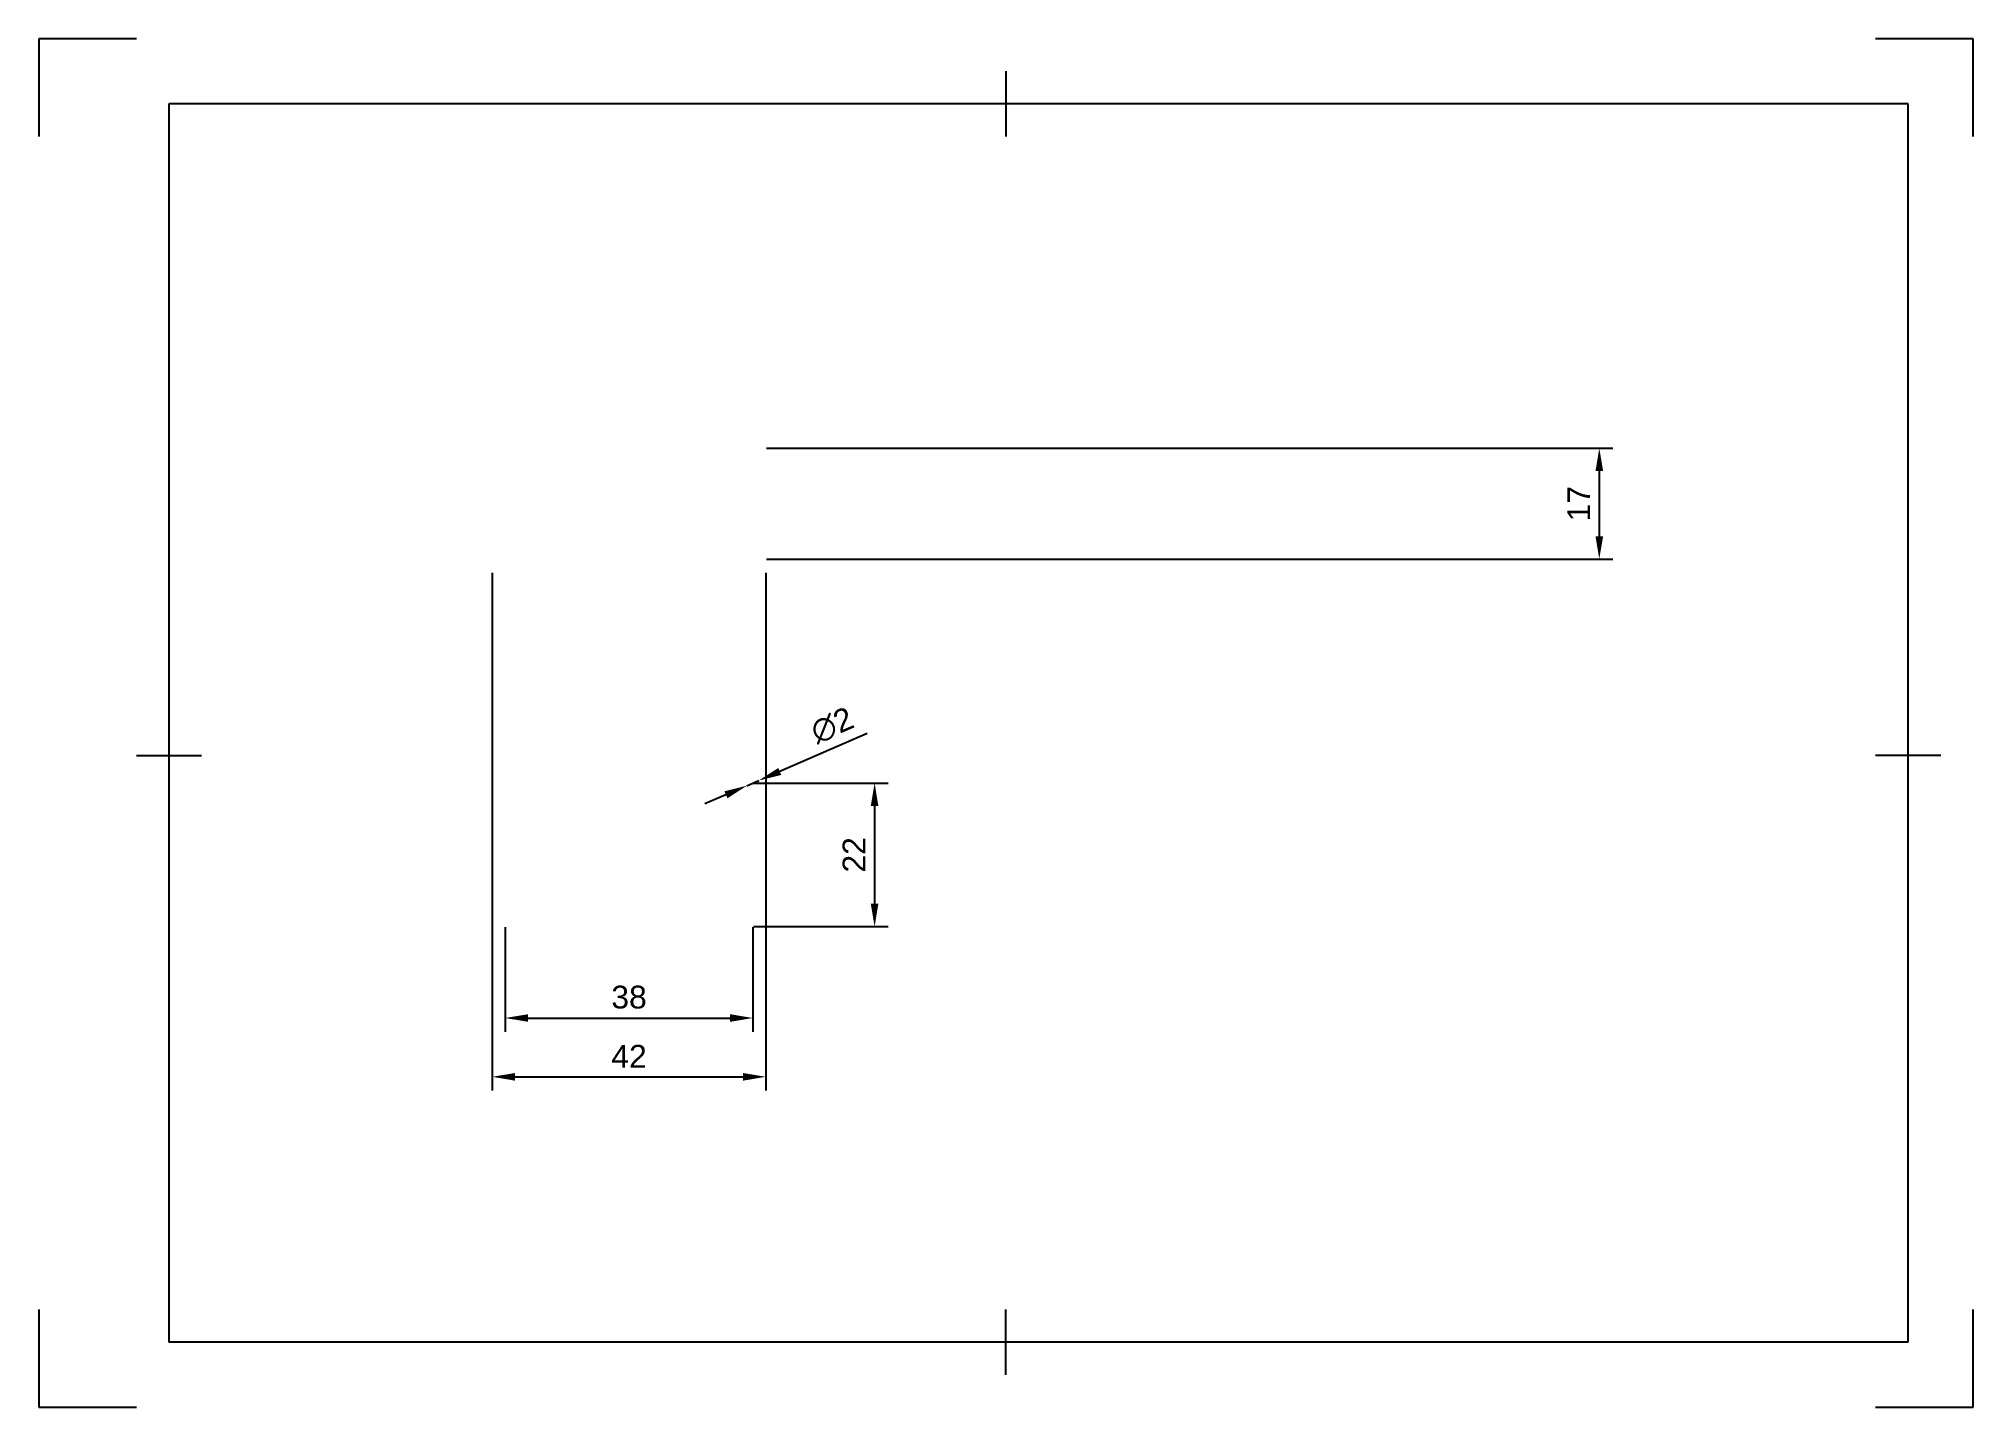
# Paper-space layout 'Sheet1' of a CAD drawing. Header units: millimetres. Extents: x 0 to 297, y 0 to 210.
import ezdxf

# ---------------------------------------------------------------- set-up
doc = ezdxf.new("R2010")
doc.units = ezdxf.units.MM
doc.header["$LTSCALE"] = 0.75
doc.layers.add('Border', color=7, linetype='Continuous', lineweight=25)
doc.layers.add('Dimensions', color=7, linetype='Continuous', lineweight=18)
doc.styles.get("Standard").update_dxf_attribs({"font": 'arial.ttf'})
doc.dimstyles.new('ISO-25', dxfattribs={"dimtxt": 3.5, "dimasz": 3.5, "dimexe": 2.1, "dimexo": 2.1, "dimgap": 1.4, "dimtad": 1, "dimzin": 12, "dimdsep": 46, "dimtxsty": 'Standard', "dimcen": 0, "dimclrd": 256, "dimclre": 256, "dimclrt": 256, "dimazin": 3, "dimtp": 0.1, "dimtm": 0.1, "dimtfac": 0.714286, "dimtmove": 0, "dimatfit": 3, "dimfxl": 1, "dimtzin": 12, "dimarcsym": 0})

# ---------------------------------------------------------------- blocks, each defined once
blk = doc.blocks.new('ISO_A4(L)_SHEET')
at = {"layer": 'Border'}
for p, q in [((148.5, 205), (148.5, 195)), ((287, 200), (20, 200)), ((20, 200), (20, 10)), ((287, 10), (287, 200)), ((15, 100), (25, 100)), ((292, 100), (282, 100)), ((148.5, 5), (148.5, 15)), ((287, 10), (20, 10))]:
    blk.add_line(p, q, dxfattribs=at)
at = {"layer": 'Defpoints'}
for p, q in [((0, 210), (0, 195)), ((15, 210), (0, 210)), ((297, 210), (282, 210)), ((297, 195), (297, 210)), ((0, 15), (0, 0)), ((297, 0), (297, 15)), ((0, 0), (15, 0)), ((282, 0), (297, 0))]:
    blk.add_line(p, q, dxfattribs=at)
blk = doc.blocks.new('*D25')
at = {"layer": 'Defpoints', "color": 0, "transparency": 16777216}
for p in [(69.63, 130.16), (111.63, 130.16), (111.63, 50.71)]:
    blk.add_point(p, dxfattribs=at)
at = {"layer": 'Dimensions', "lineweight": -2, "transparency": 16777216}
for p, q in [((69.63, 128.06), (69.63, 48.61)), ((111.63, 128.06), (111.63, 48.61)), ((73.13, 50.71), (108.13, 50.71))]:
    blk.add_line(p, q, dxfattribs=at)
at = {"layer": 'Dimensions', "transparency": 16777216}
for points in [[(73.13, 51.29), (73.13, 50.12), (69.63, 50.71)], [(108.13, 51.29), (108.13, 50.12), (111.63, 50.71)]]:
    blk.add_solid(points, dxfattribs=at)
at = {"layer": 'Dimensions', "transparency": 16777216, "insert": (90.63, 53.86), "char_height": 3.5, "attachment_point": 5}
blk.add_mtext('42', dxfattribs=at)
blk = doc.blocks.new('*D26')
at = {"layer": 'Defpoints', "color": 0, "transparency": 16777216}
for p in [(71.63, 75.77), (109.63, 75.77), (109.63, 59.73)]:
    blk.add_point(p, dxfattribs=at)
at = {"layer": 'Dimensions', "lineweight": -2, "transparency": 16777216}
for p, q in [((71.63, 73.67), (71.63, 57.63)), ((109.63, 73.67), (109.63, 57.63)), ((75.13, 59.73), (106.13, 59.73))]:
    blk.add_line(p, q, dxfattribs=at)
at = {"layer": 'Dimensions', "transparency": 16777216}
for points in [[(75.13, 60.32), (75.13, 59.15), (71.63, 59.73)], [(106.13, 60.32), (106.13, 59.15), (109.63, 59.73)]]:
    blk.add_solid(points, dxfattribs=at)
at = {"layer": 'Dimensions', "transparency": 16777216, "insert": (90.63, 62.92), "char_height": 3.5, "attachment_point": 5}
blk.add_mtext('38', dxfattribs=at)
blk = doc.blocks.new('*D27')
at = {"layer": 'Defpoints', "color": 0, "transparency": 16777216}
for p in [(109.63, 147.16), (109.63, 130.16), (239.58, 130.16)]:
    blk.add_point(p, dxfattribs=at)
at = {"layer": 'Dimensions', "lineweight": -2, "transparency": 16777216}
for p, q in [((111.73, 147.16), (241.68, 147.16)), ((239.58, 143.66), (239.58, 133.66)), ((111.73, 130.16), (241.68, 130.16))]:
    blk.add_line(p, q, dxfattribs=at)
at = {"layer": 'Dimensions', "transparency": 16777216}
for points in [[(239, 143.66), (240.17, 143.66), (239.58, 147.16)], [(239, 133.66), (240.17, 133.66), (239.58, 130.16)]]:
    blk.add_solid(points, dxfattribs=at)
at = {"layer": 'Dimensions', "transparency": 16777216, "insert": (236.43, 138.66), "char_height": 3.5, "attachment_point": 5, "rotation": 90}
blk.add_mtext('17', dxfattribs=at)
blk = doc.blocks.new('*D28')
at = {"layer": 'Defpoints', "color": 0, "transparency": 16777216}
for p in [(108.72, 95.38), (110.55, 96.17)]:
    blk.add_point(p, dxfattribs=at)
at = {"layer": 'Dimensions', "lineweight": -2, "transparency": 16777216}
for p, q in [((127.19, 103.38), (113.76, 97.56)), ((108.72, 95.38), (110.55, 96.17)), ((105.51, 93.99), (102.29, 92.6))]:
    blk.add_line(p, q, dxfattribs=at)
at = {"layer": 'Dimensions', "transparency": 16777216}
for points in [[(113.53, 98.1), (114, 97.03), (110.55, 96.17)], [(105.27, 94.52), (105.74, 93.45), (108.72, 95.38)]]:
    blk.add_solid(points, dxfattribs=at)
at = {"layer": 'Dimensions', "transparency": 16777216, "insert": (121.82, 104.63), "char_height": 3.5, "attachment_point": 5, "rotation": 23.4136}
blk.add_mtext('∅2', dxfattribs=at)
blk = doc.blocks.new('*D29')
at = {"layer": 'Defpoints', "color": 0, "transparency": 16777216}
for p in [(107.63, 95.77), (107.63, 73.77), (128.33, 73.77)]:
    blk.add_point(p, dxfattribs=at)
at = {"layer": 'Dimensions', "lineweight": -2, "transparency": 16777216}
for p, q in [((109.73, 95.77), (130.43, 95.77)), ((128.33, 92.27), (128.33, 77.27)), ((109.73, 73.77), (130.43, 73.77))]:
    blk.add_line(p, q, dxfattribs=at)
at = {"layer": 'Dimensions', "transparency": 16777216}
for points in [[(127.74, 92.27), (128.91, 92.27), (128.33, 95.77)], [(127.74, 77.27), (128.91, 77.27), (128.33, 73.77)]]:
    blk.add_solid(points, dxfattribs=at)
at = {"layer": 'Dimensions', "transparency": 16777216, "insert": (125.17, 84.77), "char_height": 3.5, "attachment_point": 5, "rotation": 90}
blk.add_mtext('22', dxfattribs=at)

psp = doc.layouts.new('Sheet1')

# ---------------------------------------------------------------- block references
at = {"layer": 'Border'}
psp.add_blockref('ISO_A4(L)_SHEET', (0, 0), dxfattribs=at)

# ---------------------------------------------------------------- dimensions: what is measured, and where the dimension line sits
at = {"layer": 'Dimensions'}
for base, p1, p2, picture, middle in [((239.583, 130.162), (109.635, 147.162), (109.635, 130.162), '*D27', (236.426, 138.662)), ((128.327, 73.774), (107.635, 95.774), (107.635, 73.774), '*D29', (125.17, 84.774))]:
    dim = psp.add_linear_dim(base=base, p1=p1, p2=p2, angle=90, dimstyle='ISO-25', override={"dimlfac": -1, "dimclrd": 256, "dimclre": 256}, dxfattribs=at)
    dim.commit()
    dim.dimension.update_dxf_attribs({"geometry": picture, "text_midpoint": middle})
for base, p1, p2, picture, middle in [((111.635, 50.706), (69.635, 130.162), (111.635, 130.162), '*D25', (90.635, 50.706)), ((109.635, 59.732), (71.635, 75.774), (109.635, 75.774), '*D26', (90.635, 59.732))]:
    dim = psp.add_linear_dim(base=base, p1=p1, p2=p2, angle=180, dimstyle='ISO-25', override={"dimlfac": -1}, dxfattribs=at)
    dim.commit()
    dim.dimension.update_dxf_attribs({"geometry": picture, "text_midpoint": middle, "dimtype": 160})
dim = psp.add_diameter_dim_2p(p1=(108.717, 95.377), p2=(110.552, 96.171), dimstyle='ISO-25', override={"dimlfac": -1, "dimclrd": 256, "dimclre": 256}, dxfattribs=at)
dim.commit()
dim.dimension.update_dxf_attribs({"geometry": '*D28', "text_midpoint": (123.123, 101.615), "dimtype": 163})

doc.saveas('drawing.dxf')
